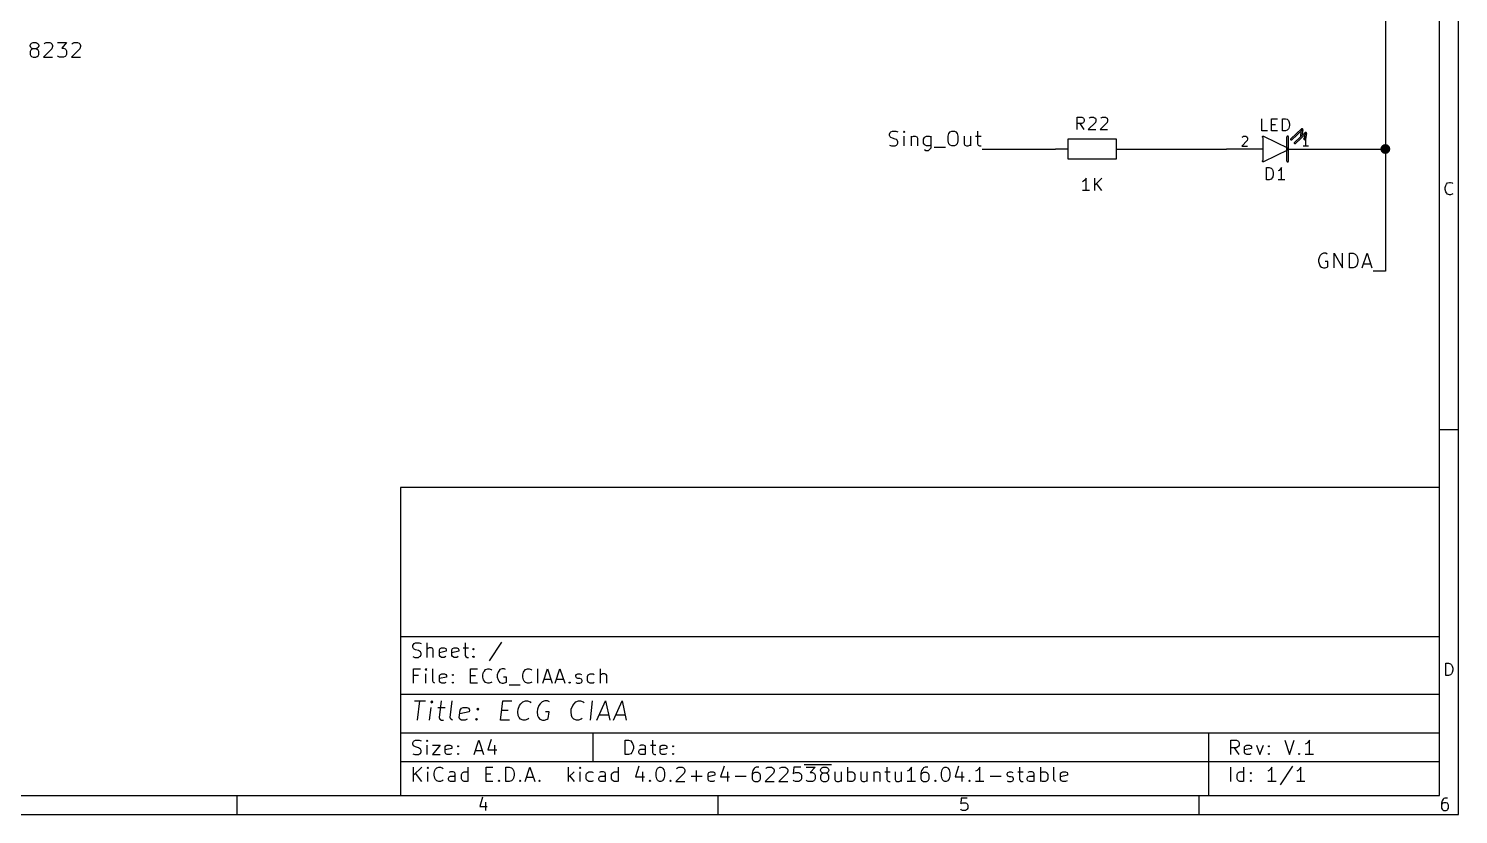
# Model space of a CAD drawing. Extents: x 10 to 287, y -200 to -10.
# Drawn here: x 138.3 to 287, y -200 to -118.3 of the extents above; entities that cross this region are included whole.
import ezdxf

# ---------------------------------------------------------------- set-up
doc = ezdxf.new("R2010")
doc.units = 0
doc.header["$MEASUREMENT"] = 0

msp = doc.modelspace()

# ---------------------------------------------------------------- linework, layer by layer
at = {"layer": 'Cyan 2'}
for p, q in [((138.506, -120.04), (138.582, -119.888)), ((138.506, -120.091), (138.506, -120.04)), ((138.582, -120.244), (138.506, -120.091)), ((138.582, -119.888), (138.659, -119.812)), ((138.659, -120.32), (138.582, -120.244)), ((138.659, -119.812), (138.811, -119.736)), ((138.811, -120.396), (138.659, -120.32)), ((138.811, -120.396), (138.659, -120.472)), ((138.811, -119.736), (139.09, -119.736)), ((139.09, -120.396), (138.811, -120.396)), ((139.09, -119.736), (139.243, -119.812)), ((139.243, -120.32), (139.09, -120.396)), ((139.243, -120.472), (139.09, -120.396)), ((139.243, -119.812), (139.319, -119.888)), ((139.319, -120.244), (139.243, -120.32)), ((139.319, -119.888), (139.395, -120.04)), ((139.395, -120.091), (139.319, -120.244)), ((139.395, -120.04), (139.395, -120.091)), ((140.767, -120.396), (139.903, -121.26)), ((139.954, -119.888), (140.03, -119.812)), ((140.03, -119.812), (140.183, -119.736)), ((140.183, -119.736), (140.538, -119.736)), ((140.538, -119.736), (140.691, -119.812)), ((140.691, -119.812), (140.767, -119.888)), ((140.767, -119.888), (140.843, -120.04)), ((140.843, -120.167), (140.767, -120.396)), ((140.843, -120.04), (140.843, -120.167)), ((141.351, -119.736), (142.291, -119.736)), ((142.291, -119.736), (141.783, -120.32)), ((141.783, -120.32), (141.986, -120.32)), ((141.986, -120.32), (142.138, -120.396)), ((142.138, -120.396), (142.215, -120.472)), ((143.662, -120.396), (142.799, -121.26)), ((142.85, -119.888), (142.926, -119.812)), ((142.926, -119.812), (143.078, -119.736)), ((143.078, -119.736), (143.434, -119.736)), ((143.434, -119.736), (143.586, -119.812)), ((143.586, -119.812), (143.662, -119.888)), ((143.662, -119.888), (143.739, -120.04)), ((143.739, -120.167), (143.662, -120.396)), ((143.739, -120.04), (143.739, -120.167)), ((138.582, -120.548), (138.506, -120.675)), ((138.506, -120.675), (138.506, -120.98)), ((138.506, -120.98), (138.582, -121.107)), ((138.659, -120.472), (138.582, -120.548)), ((138.582, -121.107), (138.659, -121.183)), ((138.659, -121.183), (138.811, -121.26)), ((138.811, -121.26), (139.09, -121.26)), ((139.09, -121.26), (139.243, -121.183)), ((139.319, -120.548), (139.243, -120.472)), ((139.243, -121.183), (139.319, -121.107)), ((139.395, -120.675), (139.319, -120.548)), ((139.319, -121.107), (139.395, -120.98)), ((139.395, -120.98), (139.395, -120.675)), ((139.903, -121.26), (140.843, -121.26)), ((141.402, -121.183), (141.351, -121.107)), ((141.554, -121.26), (141.402, -121.183)), ((141.986, -121.26), (141.554, -121.26)), ((142.138, -121.183), (141.986, -121.26)), ((142.215, -121.107), (142.138, -121.183)), ((142.215, -120.472), (142.291, -120.599)), ((142.291, -120.98), (142.215, -121.107)), ((142.291, -120.599), (142.291, -120.98)), ((142.799, -121.26), (143.739, -121.26)), ((247.371, -128.778), (247.371, -127.508)), ((247.371, -127.508), (247.853, -127.508)), ((247.853, -127.508), (247.98, -127.559)), ((247.98, -127.559), (248.031, -127.61)), ((248.031, -127.61), (248.082, -127.737)), ((248.082, -127.737), (248.082, -127.914)), ((248.59, -127.61), (248.641, -127.559)), ((248.641, -127.559), (248.768, -127.508)), ((248.768, -127.508), (249.072, -127.508)), ((249.072, -127.508), (249.174, -127.559)), ((249.174, -127.559), (249.25, -127.61)), ((249.25, -127.61), (249.301, -127.737)), ((249.301, -127.737), (249.301, -127.864)), ((249.809, -127.61), (249.86, -127.559)), ((249.86, -127.559), (249.987, -127.508)), ((249.987, -127.508), (250.292, -127.508)), ((250.292, -127.508), (250.393, -127.559)), ((250.393, -127.559), (250.469, -127.61)), ((250.469, -127.61), (250.52, -127.737)), ((250.52, -127.737), (250.52, -127.864)), ((266.548, -128.93), (266.548, -127.66)), ((267.564, -128.93), (267.564, -127.66)), ((267.564, -127.66), (268.173, -127.66)), ((268.707, -128.93), (268.707, -127.66)), ((268.707, -127.66), (269.011, -127.66)), ((269.011, -127.66), (269.189, -127.711)), ((269.189, -127.711), (269.316, -127.838)), ((269.316, -127.838), (269.367, -127.965)), ((247.853, -128.168), (247.371, -128.168)), ((248.082, -128.778), (247.675, -128.168)), ((247.98, -128.092), (247.853, -128.168)), ((248.031, -128.041), (247.98, -128.092)), ((248.082, -127.914), (248.031, -128.041)), ((249.25, -128.041), (248.514, -128.778)), ((248.514, -128.778), (249.301, -128.778)), ((249.301, -127.864), (249.25, -128.041)), ((250.469, -128.041), (249.733, -128.778)), ((249.733, -128.778), (250.52, -128.778)), ((250.52, -127.864), (250.469, -128.041)), ((267.157, -128.93), (266.548, -128.93)), ((267.564, -128.245), (267.995, -128.245)), ((268.173, -128.93), (267.564, -128.93)), ((269.011, -128.93), (268.707, -128.93)), ((269.189, -128.854), (269.011, -128.93)), ((269.316, -128.727), (269.189, -128.854)), ((269.367, -128.626), (269.316, -128.727)), ((269.367, -127.965), (269.418, -128.194)), ((269.418, -128.372), (269.367, -128.626)), ((269.418, -128.194), (269.418, -128.372)), ((267.03, -134.01), (267.03, -132.74)), ((267.03, -132.74), (267.335, -132.74)), ((267.335, -132.74), (267.513, -132.791)), ((267.513, -132.791), (267.64, -132.918)), ((267.64, -132.918), (267.691, -133.045)), ((267.691, -133.706), (267.64, -133.807)), ((267.691, -133.045), (267.741, -133.274)), ((267.741, -133.452), (267.691, -133.706)), ((267.741, -133.274), (267.741, -133.452)), ((268.351, -133.045), (268.249, -133.096)), ((268.478, -132.918), (268.351, -133.045)), ((268.605, -132.74), (268.478, -132.918)), ((268.605, -134.01), (268.605, -132.74)), ((248.031, -134.163), (247.929, -134.214)), ((248.641, -135.128), (247.929, -135.128)), ((248.158, -134.036), (248.031, -134.163)), ((248.285, -133.858), (248.158, -134.036)), ((248.285, -135.128), (248.285, -133.858)), ((249.199, -135.128), (249.199, -133.858)), ((249.911, -133.858), (249.199, -134.569)), ((249.911, -135.128), (249.377, -134.391)), ((267.335, -134.01), (267.03, -134.01)), ((267.513, -133.934), (267.335, -134.01)), ((267.64, -133.807), (267.513, -133.934)), ((268.961, -134.01), (268.249, -134.01))]:
    msp.add_line(p, q, dxfattribs=at)
at = {"layer": 'Green 2'}
for p, q in [((279.4, -69.85), (279.4, -143.51)), ((237.49, -130.81), (245.11, -130.81)), ((252.73, -130.81), (262.89, -130.81)), ((273.05, -130.81), (279.4, -130.81)), ((279.4, -143.51), (278.13, -143.51))]:
    msp.add_line(p, q, dxfattribs=at)
at = {"layer": 'Green 2', "const_width": 0.508}
msp.add_lwpolyline([(279.146, -130.81, 1), (279.654, -130.81, 1)], format="xyb", close=True, dxfattribs=at)
at = {"layer": 'Magenta 2'}
for p, q in [((227.838, -129.261), (227.914, -129.108)), ((227.838, -129.388), (227.838, -129.261)), ((227.914, -129.108), (227.99, -129.032)), ((227.99, -129.032), (228.143, -128.956)), ((228.143, -128.956), (228.498, -128.956)), ((228.498, -128.956), (228.727, -129.032)), ((229.362, -128.956), (229.286, -129.032)), ((229.286, -129.032), (229.362, -129.108)), ((229.438, -129.032), (229.362, -128.956)), ((229.362, -128.956), (229.362, -129.108)), ((229.362, -129.108), (229.438, -129.032)), ((233.934, -129.464), (234.01, -129.184)), ((234.01, -129.184), (234.163, -129.032)), ((234.163, -129.032), (234.315, -128.956)), ((234.315, -128.956), (234.594, -128.956)), ((234.594, -128.956), (234.747, -129.032)), ((234.747, -129.032), (234.899, -129.184)), ((234.899, -129.184), (234.95, -129.464)), ((236.982, -128.956), (236.982, -130.277)), ((227.914, -129.54), (227.838, -129.388)), ((227.838, -130.404), (228.067, -130.48)), ((227.99, -129.616), (227.914, -129.54)), ((228.143, -129.692), (227.99, -129.616)), ((228.067, -130.48), (228.422, -130.48)), ((228.422, -129.769), (228.143, -129.692)), ((228.575, -129.819), (228.422, -129.769)), ((228.422, -130.48), (228.575, -130.404)), ((228.651, -129.896), (228.575, -129.819)), ((228.575, -130.404), (228.651, -130.327)), ((228.727, -130.048), (228.651, -129.896)), ((228.651, -130.327), (228.727, -130.2)), ((228.727, -130.2), (228.727, -130.048)), ((229.362, -130.48), (229.362, -129.464)), ((230.099, -129.464), (230.099, -130.48)), ((230.099, -129.616), (230.175, -129.54)), ((230.175, -129.54), (230.327, -129.464)), ((230.327, -129.464), (230.53, -129.464)), ((230.53, -129.464), (230.683, -129.54)), ((230.683, -129.54), (230.759, -129.692)), ((230.759, -129.692), (230.759, -130.48)), ((231.394, -129.769), (231.47, -129.616)), ((231.394, -130.2), (231.394, -129.769)), ((231.47, -130.327), (231.394, -130.2)), ((231.47, -129.616), (231.546, -129.54)), ((231.546, -130.404), (231.47, -130.327)), ((231.546, -129.54), (231.699, -129.464)), ((231.699, -130.48), (231.546, -130.404)), ((231.699, -129.464), (231.978, -129.464)), ((231.978, -130.48), (231.699, -130.48)), ((231.978, -129.464), (232.131, -129.54)), ((232.131, -130.404), (231.978, -130.48)), ((232.131, -130.708), (232.054, -130.835)), ((232.131, -129.464), (232.131, -130.708)), ((232.486, -130.632), (233.655, -130.632)), ((233.934, -129.972), (233.934, -129.464)), ((234.01, -130.277), (233.934, -129.972)), ((234.163, -130.404), (234.01, -130.277)), ((234.315, -130.48), (234.163, -130.404)), ((234.594, -130.48), (234.315, -130.48)), ((234.747, -130.404), (234.594, -130.48)), ((234.899, -130.277), (234.747, -130.404)), ((234.95, -129.972), (234.899, -130.277)), ((234.95, -129.464), (234.95, -129.972)), ((235.61, -129.464), (235.61, -130.277)), ((235.61, -130.277), (235.687, -130.404)), ((235.687, -130.404), (235.839, -130.48)), ((235.839, -130.48), (236.042, -130.48)), ((236.042, -130.48), (236.195, -130.404)), ((236.195, -130.404), (236.271, -130.327)), ((236.271, -129.464), (236.271, -130.48)), ((236.779, -129.464), (237.363, -129.464)), ((236.982, -130.277), (237.058, -130.404)), ((237.058, -130.404), (237.211, -130.48)), ((237.211, -130.48), (237.363, -130.48)), ((231.623, -130.988), (231.47, -130.912)), ((231.851, -130.988), (231.623, -130.988)), ((231.978, -130.912), (231.851, -130.988)), ((232.054, -130.835), (231.978, -130.912)), ((272.542, -142.011), (272.466, -142.316)), ((272.466, -142.316), (272.466, -142.519)), ((272.466, -142.519), (272.542, -142.824)), ((272.618, -141.884), (272.542, -142.011)), ((272.771, -141.732), (272.618, -141.884)), ((272.974, -141.656), (272.771, -141.732)), ((273.202, -141.656), (272.974, -141.656)), ((273.431, -142.519), (273.126, -142.519)), ((273.355, -141.732), (273.202, -141.656)), ((273.431, -143.027), (273.431, -142.519)), ((274.066, -143.18), (274.066, -141.656)), ((274.066, -141.656), (274.955, -143.18)), ((274.955, -143.18), (274.955, -141.656)), ((275.666, -143.18), (275.666, -141.656)), ((275.666, -141.656), (276.047, -141.656)), ((276.047, -141.656), (276.25, -141.732)), ((276.25, -141.732), (276.403, -141.884)), ((276.403, -141.884), (276.479, -142.011)), ((276.479, -142.011), (276.555, -142.316)), ((276.555, -142.519), (276.479, -142.824)), ((276.555, -142.316), (276.555, -142.519)), ((276.987, -143.18), (277.495, -141.656)), ((277.495, -141.656), (278.003, -143.18)), ((272.542, -142.824), (272.618, -142.977)), ((272.618, -142.977), (272.771, -143.104)), ((272.771, -143.104), (272.974, -143.18)), ((272.974, -143.18), (273.126, -143.18)), ((273.126, -143.18), (273.355, -143.104)), ((273.355, -143.104), (273.431, -143.027)), ((276.047, -143.18), (275.666, -143.18)), ((276.25, -143.104), (276.047, -143.18)), ((276.403, -142.977), (276.25, -143.104)), ((276.479, -142.824), (276.403, -142.977)), ((277.114, -142.748), (277.851, -142.748))]:
    msp.add_line(p, q, dxfattribs=at)
at = {"layer": 'Red 2'}
for p, q in [((286.995, -200), (286.995, -10.0076)), ((285.013, -198.018), (285.013, -11.9888)), ((269.57, -129.743), (270.688, -128.727)), ((269.672, -129.845), (270.789, -128.829)), ((269.951, -130.124), (271.069, -129.108)), ((270.053, -130.226), (271.17, -129.21)), ((270.662, -128.778), (270.561, -129.362)), ((270.815, -128.803), (270.713, -129.388)), ((271.043, -129.159), (270.942, -129.743)), ((271.196, -129.184), (271.094, -129.769)), ((246.38, -130.81), (245.11, -130.81)), ((246.38, -129.794), (246.38, -131.826)), ((251.46, -129.794), (246.38, -129.794)), ((251.46, -131.826), (251.46, -129.794)), ((251.46, -130.81), (252.73, -130.81)), ((266.7, -130.81), (262.89, -130.81)), ((265.049, -129.921), (264.465, -130.505)), ((264.465, -130.505), (265.074, -130.505)), ((264.516, -129.591), (264.566, -129.54)), ((264.566, -129.54), (264.643, -129.489)), ((264.643, -129.489), (264.897, -129.489)), ((264.897, -129.489), (264.998, -129.54)), ((264.998, -129.54), (265.049, -129.591)), ((265.049, -129.591), (265.074, -129.692)), ((265.074, -129.794), (265.049, -129.921)), ((265.074, -129.692), (265.074, -129.794)), ((266.624, -129.515), (266.675, -129.464)), ((266.624, -129.565), (266.624, -129.515)), ((266.7, -129.642), (266.624, -129.565)), ((266.675, -129.464), (266.725, -129.464)), ((266.7, -132.004), (266.7, -129.642)), ((266.725, -129.464), (269.291, -130.734)), ((269.164, -132.08), (269.164, -129.54)), ((269.24, -130.81), (273.05, -130.81)), ((269.291, -130.734), (269.291, -130.759)), ((269.291, -130.759), (269.316, -130.785)), ((269.316, -132.08), (269.316, -129.54)), ((269.316, -130.785), (269.316, -130.835)), ((270.942, -129.743), (270.866, -129.794)), ((271.424, -130.505), (270.866, -130.505)), ((271.043, -129.642), (270.942, -129.743)), ((271.145, -129.489), (271.043, -129.642)), ((271.145, -130.505), (271.145, -129.489)), ((246.38, -131.826), (251.46, -131.826)), ((266.624, -132.055), (266.675, -132.004)), ((266.624, -132.105), (266.624, -132.055)), ((266.675, -132.156), (266.624, -132.105)), ((266.675, -132.004), (266.7, -132.004)), ((266.725, -132.156), (266.675, -132.156)), ((269.291, -130.886), (266.725, -132.156)), ((269.316, -130.835), (269.291, -130.861)), ((269.291, -130.861), (269.291, -130.886)), ((285.623, -134.823), (285.674, -134.595)), ((285.623, -135.026), (285.623, -134.823)), ((285.674, -135.255), (285.623, -135.026)), ((285.674, -134.595), (285.75, -134.468)), ((285.75, -135.382), (285.674, -135.255)), ((285.75, -134.468), (285.852, -134.341)), ((285.852, -134.341), (286.055, -134.29)), ((286.055, -134.29), (286.182, -134.29)), ((286.182, -134.29), (286.36, -134.341)), ((286.36, -134.341), (286.41, -134.391)), ((285.852, -135.509), (285.75, -135.382)), ((286.055, -135.585), (285.852, -135.509)), ((286.182, -135.585), (286.055, -135.585)), ((286.36, -135.509), (286.182, -135.585)), ((286.41, -135.458), (286.36, -135.509)), ((286.995, -159.995), (285.013, -159.995)), ((177.013, -166.014), (177.013, -198.018)), ((285.013, -166.014), (177.013, -166.014)), ((285.013, -198.018), (285.013, -166.014)), ((177.013, -181.508), (285.013, -181.508)), ((178.283, -182.448), (178.359, -182.321)), ((178.283, -182.601), (178.283, -182.448)), ((178.359, -182.753), (178.283, -182.601)), ((178.359, -182.321), (178.435, -182.245)), ((178.435, -182.804), (178.359, -182.753)), ((178.435, -182.245), (178.562, -182.169)), ((178.562, -182.88), (178.435, -182.804)), ((178.562, -182.169), (178.943, -182.169)), ((178.943, -182.169), (179.146, -182.245)), ((179.781, -183.667), (179.781, -182.169)), ((179.857, -182.753), (179.781, -182.804)), ((179.984, -182.677), (179.857, -182.753)), ((180.213, -182.677), (179.984, -182.677)), ((180.365, -182.753), (180.213, -182.677)), ((180.416, -182.88), (180.365, -182.753)), ((181.051, -182.88), (181.127, -182.753)), ((181.127, -182.753), (181.28, -182.677)), ((181.28, -182.677), (181.559, -182.677)), ((181.559, -182.677), (181.712, -182.753)), ((181.712, -182.753), (181.762, -182.88)), ((182.347, -182.88), (182.423, -182.753)), ((182.423, -182.753), (182.575, -182.677)), ((182.575, -182.677), (182.855, -182.677)), ((182.855, -182.677), (183.007, -182.753)), ((183.007, -182.753), (183.058, -182.88)), ((183.515, -182.677), (184.074, -182.677)), ((183.718, -182.169), (183.718, -183.464)), ((184.506, -182.804), (184.582, -182.753)), ((184.582, -182.88), (184.506, -182.804)), ((184.582, -182.753), (184.658, -182.804)), ((184.582, -182.753), (184.582, -182.88)), ((184.658, -182.804), (184.582, -182.88)), ((187.503, -182.093), (186.233, -184.023)), ((178.283, -183.591), (178.511, -183.667)), ((178.511, -183.667), (178.867, -183.667)), ((178.867, -182.956), (178.562, -182.88)), ((178.994, -183.032), (178.867, -182.956)), ((178.867, -183.667), (178.994, -183.591)), ((179.07, -183.109), (178.994, -183.032)), ((178.994, -183.591), (179.07, -183.54)), ((179.146, -183.236), (179.07, -183.109)), ((179.07, -183.54), (179.146, -183.388)), ((179.146, -183.388), (179.146, -183.236)), ((180.416, -183.667), (180.416, -182.88)), ((181.051, -183.464), (181.051, -182.88)), ((181.762, -183.032), (181.051, -183.185)), ((181.127, -183.591), (181.051, -183.464)), ((181.28, -183.667), (181.127, -183.591)), ((181.559, -183.667), (181.28, -183.667)), ((181.712, -183.591), (181.559, -183.667)), ((181.762, -182.88), (181.762, -183.032)), ((182.347, -183.464), (182.347, -182.88)), ((183.058, -183.032), (182.347, -183.185)), ((182.423, -183.591), (182.347, -183.464)), ((182.575, -183.667), (182.423, -183.591)), ((182.855, -183.667), (182.575, -183.667)), ((183.007, -183.591), (182.855, -183.667)), ((183.058, -182.88), (183.058, -183.032)), ((183.718, -183.464), (183.794, -183.591)), ((183.794, -183.591), (183.921, -183.667)), ((183.921, -183.667), (184.074, -183.667)), ((184.506, -183.591), (184.582, -183.54)), ((184.582, -183.667), (184.506, -183.591)), ((184.582, -183.54), (184.658, -183.591)), ((184.582, -183.54), (184.582, -183.667)), ((184.658, -183.591), (184.582, -183.667)), ((285.674, -185.572), (285.674, -184.277)), ((285.674, -184.277), (285.979, -184.277)), ((285.979, -184.277), (286.182, -184.328)), ((286.182, -184.328), (286.283, -184.455)), ((178.359, -186.36), (178.359, -184.861)), ((178.359, -184.861), (179.07, -184.861)), ((178.867, -185.572), (178.359, -185.572)), ((179.654, -184.861), (179.578, -184.937)), ((179.578, -184.937), (179.654, -185.014)), ((179.73, -184.937), (179.654, -184.861)), ((179.654, -184.861), (179.654, -185.014)), ((179.654, -185.014), (179.73, -184.937)), ((179.654, -186.36), (179.654, -185.369)), ((180.365, -186.157), (180.365, -184.861)), ((181.077, -185.572), (181.153, -185.445)), ((181.077, -186.157), (181.077, -185.572)), ((181.788, -185.725), (181.077, -185.877)), ((181.153, -185.445), (181.305, -185.369)), ((181.305, -185.369), (181.585, -185.369)), ((181.585, -185.369), (181.737, -185.445)), ((181.737, -185.445), (181.788, -185.572)), ((181.788, -185.572), (181.788, -185.725)), ((182.372, -185.496), (182.448, -185.445)), ((182.448, -185.572), (182.372, -185.496)), ((182.448, -185.445), (182.524, -185.496)), ((182.448, -185.445), (182.448, -185.572)), ((182.524, -185.496), (182.448, -185.572)), ((184.302, -186.36), (184.302, -184.861)), ((184.302, -184.861), (185.014, -184.861)), ((184.302, -185.572), (184.81, -185.572)), ((185.572, -185.496), (185.649, -185.217)), ((185.572, -185.725), (185.572, -185.496)), ((185.649, -186.004), (185.572, -185.725)), ((185.649, -185.217), (185.725, -185.09)), ((185.725, -185.09), (185.852, -184.937)), ((185.852, -184.937), (186.08, -184.861)), ((186.08, -184.861), (186.233, -184.861)), ((186.233, -184.861), (186.436, -184.937)), ((186.436, -184.937), (186.512, -185.014)), ((187.147, -185.217), (187.071, -185.496)), ((187.071, -185.496), (187.071, -185.725)), ((187.071, -185.725), (187.147, -186.004)), ((187.223, -185.09), (187.147, -185.217)), ((187.35, -184.937), (187.223, -185.09)), ((187.579, -184.861), (187.35, -184.937)), ((187.782, -184.861), (187.579, -184.861)), ((188.011, -185.725), (187.731, -185.725)), ((187.935, -184.937), (187.782, -184.861)), ((188.011, -186.233), (188.011, -185.725)), ((189.713, -185.496), (189.789, -185.217)), ((189.713, -185.725), (189.713, -185.496)), ((189.789, -186.004), (189.713, -185.725)), ((189.789, -185.217), (189.865, -185.09)), ((189.865, -185.09), (189.992, -184.937)), ((189.992, -184.937), (190.221, -184.861)), ((190.221, -184.861), (190.373, -184.861)), ((190.373, -184.861), (190.576, -184.937)), ((190.576, -184.937), (190.652, -185.014)), ((191.287, -186.36), (191.287, -184.861)), ((191.795, -186.36), (192.278, -184.861)), ((192.278, -184.861), (192.786, -186.36)), ((193.091, -186.36), (193.573, -184.861)), ((193.573, -184.861), (194.081, -186.36)), ((195.224, -185.572), (195.301, -185.445)), ((195.224, -185.649), (195.224, -185.572)), ((195.301, -185.801), (195.224, -185.649)), ((195.301, -185.445), (195.453, -185.369)), ((195.453, -185.877), (195.301, -185.801)), ((195.453, -185.369), (195.656, -185.369)), ((195.656, -185.369), (195.809, -185.445)), ((196.444, -185.649), (196.52, -185.496)), ((196.444, -186.08), (196.444, -185.649)), ((196.52, -185.496), (196.596, -185.445)), ((196.596, -185.445), (196.723, -185.369)), ((196.723, -185.369), (197.028, -185.369)), ((197.028, -185.369), (197.155, -185.445)), ((197.815, -186.36), (197.815, -184.861)), ((197.891, -185.445), (197.815, -185.496)), ((198.018, -185.369), (197.891, -185.445)), ((198.247, -185.369), (198.018, -185.369)), ((198.399, -185.445), (198.247, -185.369)), ((198.45, -185.572), (198.399, -185.445)), ((198.45, -186.36), (198.45, -185.572)), ((285.979, -185.572), (285.674, -185.572)), ((286.182, -185.496), (285.979, -185.572)), ((286.283, -185.369), (286.182, -185.496)), ((286.283, -184.455), (286.36, -184.582)), ((286.36, -185.242), (286.283, -185.369)), ((286.36, -184.582), (286.41, -184.81)), ((286.41, -185.014), (286.36, -185.242)), ((286.41, -184.81), (286.41, -185.014)), ((180.442, -186.284), (180.365, -186.157)), ((180.569, -186.36), (180.442, -186.284)), ((181.153, -186.284), (181.077, -186.157)), ((181.305, -186.36), (181.153, -186.284)), ((181.585, -186.36), (181.305, -186.36)), ((181.737, -186.284), (181.585, -186.36)), ((182.372, -186.284), (182.448, -186.233)), ((182.448, -186.36), (182.372, -186.284)), ((182.448, -186.233), (182.524, -186.284)), ((182.448, -186.233), (182.448, -186.36)), ((182.524, -186.284), (182.448, -186.36)), ((185.014, -186.36), (184.302, -186.36)), ((185.725, -186.157), (185.649, -186.004)), ((185.852, -186.284), (185.725, -186.157)), ((186.08, -186.36), (185.852, -186.284)), ((186.233, -186.36), (186.08, -186.36)), ((186.436, -186.284), (186.233, -186.36)), ((186.512, -186.233), (186.436, -186.284)), ((187.147, -186.004), (187.223, -186.157)), ((187.223, -186.157), (187.35, -186.284)), ((187.35, -186.284), (187.579, -186.36)), ((187.579, -186.36), (187.731, -186.36)), ((187.731, -186.36), (187.935, -186.284)), ((187.935, -186.284), (188.011, -186.233)), ((188.29, -186.512), (189.433, -186.512)), ((189.865, -186.157), (189.789, -186.004)), ((189.992, -186.284), (189.865, -186.157)), ((190.221, -186.36), (189.992, -186.284)), ((190.373, -186.36), (190.221, -186.36)), ((190.576, -186.284), (190.373, -186.36)), ((190.652, -186.233), (190.576, -186.284)), ((191.922, -185.928), (192.634, -185.928)), ((193.218, -185.928), (193.929, -185.928)), ((194.513, -186.284), (194.589, -186.233)), ((194.589, -186.36), (194.513, -186.284)), ((194.589, -186.233), (194.666, -186.284)), ((194.589, -186.233), (194.589, -186.36)), ((194.666, -186.284), (194.589, -186.36)), ((195.224, -186.284), (195.377, -186.36)), ((195.377, -186.36), (195.656, -186.36)), ((195.656, -185.877), (195.453, -185.877)), ((195.809, -185.928), (195.656, -185.877)), ((195.656, -186.36), (195.809, -186.284)), ((195.885, -186.08), (195.809, -185.928)), ((195.809, -186.284), (195.885, -186.157)), ((195.885, -186.157), (195.885, -186.08)), ((196.52, -186.233), (196.444, -186.08)), ((196.596, -186.284), (196.52, -186.233)), ((196.723, -186.36), (196.596, -186.284)), ((197.028, -186.36), (196.723, -186.36)), ((197.155, -186.284), (197.028, -186.36)), ((177.013, -187.503), (285.013, -187.503)), ((178.46, -188.189), (179.603, -188.189)), ((178.791, -190.195), (179.019, -188.189)), ((180.264, -188.189), (180.162, -188.29)), ((180.162, -188.29), (180.238, -188.392)), ((180.264, -188.189), (180.238, -188.392)), ((180.238, -188.392), (180.365, -188.29)), ((180.365, -188.29), (180.264, -188.189)), ((181.229, -188.189), (181.026, -189.916)), ((182.169, -189.916), (182.372, -188.189)), ((187.401, -190.195), (187.63, -188.189)), ((187.63, -188.189), (188.57, -188.189)), ((189.23, -189.052), (189.382, -188.671)), ((189.382, -188.671), (189.509, -188.493)), ((189.509, -188.493), (189.713, -188.29)), ((189.713, -188.29), (189.992, -188.189)), ((189.992, -188.189), (190.195, -188.189)), ((190.195, -188.189), (190.475, -188.29)), ((190.475, -188.29), (190.551, -188.392)), ((191.389, -188.671), (191.237, -189.052)), ((191.516, -188.493), (191.389, -188.671)), ((191.719, -188.29), (191.516, -188.493)), ((191.999, -188.189), (191.719, -188.29)), ((192.303, -188.189), (191.999, -188.189)), ((192.481, -188.29), (192.303, -188.189)), ((194.767, -189.052), (194.92, -188.671)), ((194.92, -188.671), (195.047, -188.493)), ((195.047, -188.493), (195.25, -188.29)), ((195.25, -188.29), (195.529, -188.189)), ((195.529, -188.189), (195.732, -188.189)), ((195.732, -188.189), (196.012, -188.29)), ((196.012, -188.29), (196.088, -188.392)), ((196.748, -190.195), (196.977, -188.189)), ((197.434, -190.195), (198.323, -188.189)), ((198.323, -188.189), (198.755, -190.195)), ((199.161, -190.195), (200.05, -188.189)), ((200.05, -188.189), (200.482, -190.195)), ((180.035, -190.195), (180.188, -188.874)), ((180.873, -188.874), (181.635, -188.874)), ((181.026, -189.916), (181.102, -190.094)), ((181.102, -190.094), (181.28, -190.195)), ((181.28, -190.195), (181.483, -190.195)), ((182.245, -190.094), (182.169, -189.916)), ((182.423, -190.195), (182.245, -190.094)), ((183.109, -189.916), (183.21, -189.154)), ((183.185, -190.094), (183.109, -189.916)), ((184.15, -189.332), (183.159, -189.535)), ((183.363, -190.195), (183.185, -190.094)), ((183.21, -189.154), (183.337, -188.951)), ((183.337, -188.951), (183.515, -188.874)), ((183.744, -190.195), (183.363, -190.195)), ((183.515, -188.874), (183.896, -188.874)), ((183.947, -190.094), (183.744, -190.195)), ((183.896, -188.874), (184.099, -188.951)), ((184.099, -188.951), (184.175, -189.154)), ((184.175, -189.154), (184.15, -189.332)), ((184.81, -190.094), (184.912, -190.017)), ((184.912, -190.195), (184.81, -190.094)), ((184.912, -190.017), (185.014, -190.094)), ((184.912, -190.017), (184.912, -190.195)), ((185.014, -190.094), (184.912, -190.195)), ((184.937, -189.052), (185.064, -188.951)), ((185.039, -189.154), (184.937, -189.052)), ((185.064, -188.951), (185.039, -189.154)), ((185.141, -189.052), (185.039, -189.154)), ((185.064, -188.951), (185.141, -189.052)), ((188.341, -190.195), (187.401, -190.195)), ((187.528, -189.154), (188.189, -189.154)), ((189.205, -189.332), (189.23, -189.052)), ((189.255, -189.713), (189.205, -189.332)), ((189.332, -189.916), (189.255, -189.713)), ((189.484, -190.094), (189.332, -189.916)), ((189.763, -190.195), (189.484, -190.094)), ((189.967, -190.195), (189.763, -190.195)), ((190.246, -190.094), (189.967, -190.195)), ((190.348, -190.017), (190.246, -190.094)), ((191.237, -189.052), (191.211, -189.332)), ((191.211, -189.332), (191.262, -189.713)), ((191.262, -189.713), (191.338, -189.916)), ((191.338, -189.916), (191.491, -190.094)), ((191.491, -190.094), (191.77, -190.195)), ((191.77, -190.195), (191.973, -190.195)), ((191.973, -190.195), (192.253, -190.094)), ((192.456, -189.332), (192.075, -189.332)), ((192.253, -190.094), (192.354, -190.017)), ((192.354, -190.017), (192.456, -189.332)), ((194.742, -189.332), (194.767, -189.052)), ((194.793, -189.713), (194.742, -189.332)), ((194.869, -189.916), (194.793, -189.713)), ((195.021, -190.094), (194.869, -189.916)), ((195.301, -190.195), (195.021, -190.094)), ((195.504, -190.195), (195.301, -190.195)), ((195.783, -190.094), (195.504, -190.195)), ((195.885, -190.017), (195.783, -190.094)), ((197.663, -189.636), (198.628, -189.636)), ((199.39, -189.636), (200.355, -189.636)), ((177.013, -191.516), (285.013, -191.516)), ((197.002, -191.516), (197.002, -194.513)), ((261.01, -191.516), (261.01, -198.018)), ((178.283, -192.557), (178.359, -192.43)), ((178.283, -192.71), (178.283, -192.557)), ((178.359, -192.862), (178.283, -192.71)), ((178.359, -192.43), (178.435, -192.354)), ((178.435, -192.913), (178.359, -192.862)), ((178.435, -192.354), (178.562, -192.278)), ((178.562, -192.989), (178.435, -192.913)), ((178.562, -192.278), (178.943, -192.278)), ((178.867, -193.065), (178.562, -192.989)), ((178.994, -193.142), (178.867, -193.065)), ((178.943, -192.278), (179.146, -192.354)), ((179.07, -193.218), (178.994, -193.142)), ((179.146, -193.345), (179.07, -193.218)), ((179.781, -192.278), (179.705, -192.354)), ((179.705, -192.354), (179.781, -192.43)), ((179.857, -192.354), (179.781, -192.278)), ((179.781, -192.278), (179.781, -192.43)), ((179.781, -192.43), (179.857, -192.354)), ((179.781, -193.777), (179.781, -192.786)), ((180.34, -192.786), (181.127, -192.786)), ((181.127, -192.786), (180.34, -193.777)), ((181.635, -192.989), (181.712, -192.862)), ((181.635, -193.573), (181.635, -192.989)), ((182.347, -193.142), (181.635, -193.294)), ((181.712, -192.862), (181.864, -192.786)), ((181.864, -192.786), (182.143, -192.786)), ((182.143, -192.786), (182.296, -192.862)), ((182.296, -192.862), (182.347, -192.989)), ((182.347, -192.989), (182.347, -193.142)), ((182.931, -192.913), (183.007, -192.862)), ((183.007, -192.989), (182.931, -192.913)), ((183.007, -192.862), (183.083, -192.913)), ((183.007, -192.862), (183.007, -192.989)), ((183.083, -192.913), (183.007, -192.989)), ((184.658, -193.777), (185.141, -192.278)), ((185.141, -192.278), (185.649, -193.777)), ((186.436, -192.202), (186.08, -193.294)), ((186.792, -192.786), (186.792, -193.777)), ((200.355, -193.777), (200.355, -192.278)), ((200.355, -192.278), (200.711, -192.278)), ((200.711, -192.278), (200.939, -192.354)), ((200.939, -192.354), (201.066, -192.507)), ((201.066, -192.507), (201.143, -192.634)), ((201.143, -192.634), (201.219, -192.913)), ((201.219, -193.142), (201.143, -193.421)), ((201.219, -192.913), (201.219, -193.142)), ((202.006, -192.786), (201.854, -192.862)), ((201.854, -193.294), (202.006, -193.218)), ((202.286, -192.786), (202.006, -192.786)), ((202.006, -193.218), (202.362, -193.218)), ((202.438, -192.862), (202.286, -192.786)), ((202.362, -193.218), (202.489, -193.142)), ((202.489, -192.989), (202.438, -192.862)), ((202.489, -193.777), (202.489, -192.989)), ((202.997, -192.786), (203.556, -192.786)), ((203.2, -192.278), (203.2, -193.573)), ((203.987, -192.989), (204.064, -192.862)), ((203.987, -193.573), (203.987, -192.989)), ((204.699, -193.142), (203.987, -193.294)), ((204.064, -192.862), (204.216, -192.786)), ((204.216, -192.786), (204.495, -192.786)), ((204.495, -192.786), (204.648, -192.862)), ((204.648, -192.862), (204.699, -192.989)), ((204.699, -192.989), (204.699, -193.142)), ((205.283, -192.913), (205.359, -192.862)), ((205.359, -192.989), (205.283, -192.913)), ((205.359, -192.862), (205.435, -192.913)), ((205.359, -192.862), (205.359, -192.989)), ((205.435, -192.913), (205.359, -192.989)), ((263.347, -193.777), (263.347, -192.278)), ((263.347, -192.278), (263.931, -192.278)), ((263.931, -193.065), (263.347, -193.065)), ((264.211, -193.777), (263.703, -193.065)), ((263.931, -192.278), (264.058, -192.354)), ((264.058, -192.989), (263.931, -193.065)), ((264.058, -192.354), (264.135, -192.43)), ((264.135, -192.913), (264.058, -192.989)), ((264.135, -192.43), (264.211, -192.557)), ((264.211, -192.786), (264.135, -192.913)), ((264.211, -192.557), (264.211, -192.786)), ((264.77, -192.989), (264.846, -192.862)), ((264.77, -193.573), (264.77, -192.989)), ((265.481, -193.142), (264.77, -193.294)), ((264.846, -192.862), (264.998, -192.786)), ((264.998, -192.786), (265.278, -192.786)), ((265.278, -192.786), (265.43, -192.862)), ((265.43, -192.862), (265.481, -192.989)), ((265.481, -192.989), (265.481, -193.142)), ((265.989, -192.786), (266.344, -193.777)), ((266.344, -193.777), (266.725, -192.786)), ((267.208, -192.913), (267.284, -192.862)), ((267.284, -192.989), (267.208, -192.913)), ((267.284, -192.862), (267.36, -192.913)), ((267.284, -192.862), (267.284, -192.989)), ((267.36, -192.913), (267.284, -192.989)), ((268.935, -192.278), (269.418, -193.777)), ((269.418, -193.777), (269.926, -192.278)), ((271.221, -192.634), (271.069, -192.71)), ((271.348, -192.507), (271.221, -192.634)), ((271.501, -192.278), (271.348, -192.507)), ((271.501, -193.777), (271.501, -192.278)), ((177.013, -194.513), (285.013, -194.513)), ((178.283, -193.7), (178.511, -193.777)), ((178.511, -193.777), (178.867, -193.777)), ((178.867, -193.777), (178.994, -193.7)), ((178.994, -193.7), (179.07, -193.65)), ((179.07, -193.65), (179.146, -193.497)), ((179.146, -193.497), (179.146, -193.345)), ((180.34, -193.777), (181.127, -193.777)), ((181.712, -193.7), (181.635, -193.573)), ((181.864, -193.777), (181.712, -193.7)), ((182.143, -193.777), (181.864, -193.777)), ((182.296, -193.7), (182.143, -193.777)), ((182.931, -193.7), (183.007, -193.65)), ((183.007, -193.777), (182.931, -193.7)), ((183.007, -193.65), (183.083, -193.7)), ((183.007, -193.65), (183.007, -193.777)), ((183.083, -193.7), (183.007, -193.777)), ((184.785, -193.345), (185.496, -193.345)), ((186.08, -193.294), (187.02, -193.294)), ((200.711, -193.777), (200.355, -193.777)), ((200.939, -193.7), (200.711, -193.777)), ((201.066, -193.573), (200.939, -193.7)), ((201.143, -193.421), (201.066, -193.573)), ((201.778, -193.421), (201.854, -193.294)), ((201.778, -193.573), (201.778, -193.421)), ((201.854, -193.7), (201.778, -193.573)), ((202.006, -193.777), (201.854, -193.7)), ((202.362, -193.777), (202.006, -193.777)), ((202.489, -193.7), (202.362, -193.777)), ((203.2, -193.573), (203.276, -193.7)), ((203.276, -193.7), (203.403, -193.777)), ((203.403, -193.777), (203.556, -193.777)), ((204.064, -193.7), (203.987, -193.573)), ((204.216, -193.777), (204.064, -193.7)), ((204.495, -193.777), (204.216, -193.777)), ((204.648, -193.7), (204.495, -193.777)), ((205.283, -193.7), (205.359, -193.65)), ((205.359, -193.777), (205.283, -193.7)), ((205.359, -193.65), (205.435, -193.7)), ((205.359, -193.65), (205.359, -193.777)), ((205.435, -193.7), (205.359, -193.777)), ((264.846, -193.7), (264.77, -193.573)), ((264.998, -193.777), (264.846, -193.7)), ((265.278, -193.777), (264.998, -193.777)), ((265.43, -193.7), (265.278, -193.777)), ((267.208, -193.7), (267.284, -193.65)), ((267.284, -193.777), (267.208, -193.7)), ((267.284, -193.65), (267.36, -193.7)), ((267.284, -193.65), (267.284, -193.777)), ((267.36, -193.7), (267.284, -193.777)), ((270.358, -193.7), (270.434, -193.65)), ((270.434, -193.777), (270.358, -193.7)), ((270.434, -193.65), (270.51, -193.7)), ((270.434, -193.65), (270.434, -193.777)), ((270.51, -193.7), (270.434, -193.777)), ((271.932, -193.777), (271.069, -193.777)), ((178.359, -196.571), (178.359, -195.072)), ((179.222, -195.072), (178.359, -195.936)), ((179.222, -196.571), (178.562, -195.707)), ((179.857, -195.072), (179.781, -195.148)), ((179.781, -195.148), (179.857, -195.224)), ((179.934, -195.148), (179.857, -195.072)), ((179.857, -195.072), (179.857, -195.224)), ((179.857, -195.224), (179.934, -195.148)), ((179.857, -196.571), (179.857, -195.58)), ((180.492, -195.707), (180.569, -195.428)), ((180.492, -195.936), (180.492, -195.707)), ((180.569, -196.215), (180.492, -195.936)), ((180.569, -195.428), (180.645, -195.301)), ((180.645, -196.367), (180.569, -196.215)), ((180.645, -195.301), (180.772, -195.148)), ((180.772, -195.148), (181, -195.072)), ((181, -195.072), (181.153, -195.072)), ((181.153, -195.072), (181.356, -195.148)), ((181.356, -195.148), (181.432, -195.224)), ((181.991, -196.215), (182.067, -196.088)), ((181.991, -196.367), (181.991, -196.215)), ((182.22, -195.58), (182.067, -195.656)), ((182.067, -196.088), (182.22, -196.012)), ((182.499, -195.58), (182.22, -195.58)), ((182.22, -196.012), (182.575, -196.012)), ((182.651, -195.656), (182.499, -195.58)), ((182.575, -196.012), (182.702, -195.936)), ((182.702, -195.783), (182.651, -195.656)), ((182.702, -196.571), (182.702, -195.783)), ((183.337, -195.859), (183.413, -195.707)), ((183.337, -196.291), (183.337, -195.859)), ((183.413, -195.707), (183.49, -195.656)), ((183.49, -195.656), (183.617, -195.58)), ((183.617, -195.58), (183.921, -195.58)), ((183.921, -195.58), (184.048, -195.656)), ((184.048, -196.571), (184.048, -195.072)), ((185.903, -196.571), (185.903, -195.072)), ((185.903, -195.072), (186.614, -195.072)), ((185.903, -195.783), (186.411, -195.783)), ((187.96, -196.571), (187.96, -195.072)), ((187.96, -195.072), (188.316, -195.072)), ((188.316, -195.072), (188.544, -195.148)), ((188.544, -195.148), (188.671, -195.301)), ((188.671, -195.301), (188.747, -195.428)), ((188.747, -196.215), (188.671, -196.367)), ((188.747, -195.428), (188.824, -195.707)), ((188.824, -195.936), (188.747, -196.215)), ((188.824, -195.707), (188.824, -195.936)), ((189.967, -196.571), (190.449, -195.072)), ((190.094, -196.139), (190.805, -196.139)), ((190.449, -195.072), (190.957, -196.571)), ((194.462, -196.571), (194.462, -195.072)), ((195.047, -195.58), (194.462, -196.139)), ((194.615, -196.012), (195.047, -196.571)), ((195.682, -195.072), (195.605, -195.148)), ((195.605, -195.148), (195.682, -195.224)), ((195.758, -195.148), (195.682, -195.072)), ((195.682, -195.072), (195.682, -195.224)), ((195.682, -195.224), (195.758, -195.148)), ((195.682, -196.571), (195.682, -195.58)), ((196.317, -195.859), (196.393, -195.707)), ((196.317, -196.291), (196.317, -195.859)), ((196.393, -195.707), (196.469, -195.656)), ((196.469, -195.656), (196.596, -195.58)), ((196.596, -195.58), (196.901, -195.58)), ((196.901, -195.58), (197.028, -195.656)), ((197.612, -196.215), (197.688, -196.088)), ((197.612, -196.367), (197.612, -196.215)), ((197.841, -195.58), (197.688, -195.656)), ((197.688, -196.088), (197.841, -196.012)), ((198.12, -195.58), (197.841, -195.58)), ((197.841, -196.012), (198.196, -196.012)), ((198.272, -195.656), (198.12, -195.58)), ((198.196, -196.012), (198.323, -195.936)), ((198.323, -195.783), (198.272, -195.656)), ((198.323, -196.571), (198.323, -195.783)), ((198.958, -195.859), (199.034, -195.707)), ((198.958, -196.291), (198.958, -195.859)), ((199.034, -195.707), (199.111, -195.656)), ((199.111, -195.656), (199.238, -195.58)), ((199.238, -195.58), (199.542, -195.58)), ((199.542, -195.58), (199.669, -195.656)), ((199.669, -196.571), (199.669, -195.072)), ((201.803, -194.996), (201.447, -196.088)), ((201.447, -196.088), (202.387, -196.088)), ((202.159, -195.58), (202.159, -196.571)), ((203.581, -195.656), (203.657, -195.351)), ((203.581, -196.012), (203.581, -195.656)), ((203.657, -196.291), (203.581, -196.012)), ((203.657, -195.351), (203.733, -195.224)), ((203.733, -195.224), (203.81, -195.148)), ((203.81, -195.148), (203.937, -195.072)), ((203.937, -195.072), (204.089, -195.072)), ((204.089, -195.072), (204.241, -195.148)), ((204.241, -195.148), (204.292, -195.224)), ((204.292, -195.224), (204.368, -195.351)), ((204.368, -195.351), (204.445, -195.656)), ((204.445, -196.012), (204.368, -196.291)), ((204.445, -195.656), (204.445, -196.012)), ((206.502, -195.707), (205.638, -196.571)), ((205.715, -195.224), (205.791, -195.148)), ((205.791, -195.148), (205.943, -195.072)), ((205.943, -195.072), (206.299, -195.072)), ((206.299, -195.072), (206.426, -195.148)), ((206.426, -195.148), (206.502, -195.224)), ((206.502, -195.224), (206.578, -195.351)), ((206.578, -195.504), (206.502, -195.707)), ((206.578, -195.351), (206.578, -195.504)), ((207.213, -196.012), (208.356, -196.012)), ((207.797, -196.571), (207.797, -195.428)), ((208.991, -195.783), (209.067, -195.656)), ((208.991, -196.367), (208.991, -195.783)), ((209.702, -195.936), (208.991, -196.088)), ((209.067, -195.656), (209.22, -195.58)), ((209.22, -195.58), (209.499, -195.58)), ((209.499, -195.58), (209.652, -195.656)), ((209.652, -195.656), (209.702, -195.783)), ((209.702, -195.783), (209.702, -195.936)), ((210.642, -194.996), (210.287, -196.088)), ((210.287, -196.088), (211.226, -196.088)), ((210.998, -195.58), (210.998, -196.571)), ((211.785, -196.012), (212.928, -196.012)), ((213.639, -195.428), (213.563, -195.707)), ((213.563, -195.707), (213.563, -196.291)), ((213.639, -195.783), (213.563, -195.936)), ((213.792, -195.224), (213.639, -195.428)), ((213.716, -195.707), (213.639, -195.783)), ((213.843, -195.656), (213.716, -195.707)), ((213.843, -195.148), (213.792, -195.224)), ((213.995, -195.072), (213.843, -195.148)), ((214.147, -195.656), (213.843, -195.656)), ((214.274, -195.072), (213.995, -195.072)), ((214.274, -195.707), (214.147, -195.656)), ((214.351, -195.783), (214.274, -195.707)), ((214.427, -195.936), (214.351, -195.783)), ((214.427, -196.291), (214.427, -195.936)), ((215.773, -195.707), (214.909, -196.571)), ((214.986, -195.224), (215.062, -195.148)), ((215.062, -195.148), (215.214, -195.072)), ((215.214, -195.072), (215.57, -195.072)), ((215.57, -195.072), (215.697, -195.148)), ((215.697, -195.148), (215.773, -195.224)), ((215.773, -195.224), (215.849, -195.351)), ((215.849, -195.504), (215.773, -195.707)), ((215.849, -195.351), (215.849, -195.504)), ((217.195, -195.707), (216.332, -196.571)), ((216.408, -195.224), (216.484, -195.148)), ((216.484, -195.148), (216.637, -195.072)), ((216.637, -195.072), (216.992, -195.072)), ((216.992, -195.072), (217.119, -195.148)), ((217.119, -195.148), (217.195, -195.224)), ((217.195, -195.224), (217.272, -195.351)), ((217.272, -195.504), (217.195, -195.707)), ((217.272, -195.351), (217.272, -195.504)), ((217.907, -195.072), (217.83, -195.783)), ((217.83, -195.783), (217.907, -195.707)), ((218.618, -195.072), (217.907, -195.072)), ((217.907, -195.707), (218.059, -195.656)), ((218.059, -195.656), (218.415, -195.656)), ((218.415, -195.656), (218.542, -195.707)), ((218.542, -195.707), (218.618, -195.783)), ((218.618, -195.783), (218.694, -195.936)), ((218.694, -195.936), (218.694, -196.291)), ((218.973, -194.818), (221.818, -194.818)), ((219.177, -195.072), (220.116, -195.072)), ((220.116, -195.072), (219.608, -195.656)), ((219.608, -195.656), (219.837, -195.656)), ((219.837, -195.656), (219.964, -195.707)), ((219.964, -195.707), (220.04, -195.783)), ((220.04, -195.783), (220.116, -195.936)), ((220.116, -195.936), (220.116, -196.291)), ((220.675, -195.351), (220.751, -195.224)), ((220.675, -195.428), (220.675, -195.351)), ((220.751, -195.58), (220.675, -195.428)), ((220.751, -195.859), (220.675, -196.012)), ((220.675, -196.012), (220.675, -196.291)), ((220.751, -195.224), (220.828, -195.148)), ((220.828, -195.656), (220.751, -195.58)), ((220.828, -195.783), (220.751, -195.859)), ((220.828, -195.148), (220.955, -195.072)), ((220.955, -195.707), (220.828, -195.656)), ((220.955, -195.707), (220.828, -195.783)), ((220.955, -195.072), (221.259, -195.072)), ((221.259, -195.707), (220.955, -195.707)), ((221.259, -195.072), (221.386, -195.148)), ((221.386, -195.656), (221.259, -195.707)), ((221.386, -195.783), (221.259, -195.707)), ((221.386, -195.148), (221.463, -195.224)), ((221.463, -195.58), (221.386, -195.656)), ((221.463, -195.859), (221.386, -195.783)), ((221.463, -195.224), (221.539, -195.351)), ((221.539, -195.428), (221.463, -195.58)), ((221.539, -196.012), (221.463, -195.859)), ((221.539, -195.351), (221.539, -195.428)), ((221.539, -196.291), (221.539, -196.012)), ((222.174, -195.58), (222.174, -196.367)), ((222.809, -195.58), (222.809, -196.571)), ((223.52, -196.571), (223.52, -195.072)), ((223.52, -195.656), (223.672, -195.58)), ((223.672, -195.58), (223.952, -195.58)), ((223.952, -195.58), (224.104, -195.656)), ((224.104, -195.656), (224.155, -195.707)), ((224.155, -195.707), (224.231, -195.859)), ((224.231, -195.859), (224.231, -196.291)), ((224.866, -195.58), (224.866, -196.367)), ((225.501, -195.58), (225.501, -196.571)), ((226.212, -195.58), (226.212, -196.571)), ((226.212, -195.707), (226.289, -195.656)), ((226.289, -195.656), (226.416, -195.58)), ((226.416, -195.58), (226.644, -195.58)), ((226.644, -195.58), (226.797, -195.656)), ((226.797, -195.656), (226.847, -195.783)), ((226.847, -195.783), (226.847, -196.571)), ((227.355, -195.58), (227.914, -195.58)), ((227.559, -195.072), (227.559, -196.367)), ((228.422, -195.58), (228.422, -196.367)), ((229.057, -195.58), (229.057, -196.571)), ((229.845, -195.428), (229.692, -195.504)), ((229.972, -195.301), (229.845, -195.428)), ((230.124, -195.072), (229.972, -195.301)), ((230.124, -196.571), (230.124, -195.072)), ((231.191, -195.428), (231.115, -195.707)), ((231.115, -195.707), (231.115, -196.291)), ((231.191, -195.783), (231.115, -195.936)), ((231.343, -195.224), (231.191, -195.428)), ((231.267, -195.707), (231.191, -195.783)), ((231.394, -195.656), (231.267, -195.707)), ((231.394, -195.148), (231.343, -195.224)), ((231.546, -195.072), (231.394, -195.148)), ((231.699, -195.656), (231.394, -195.656)), ((231.826, -195.072), (231.546, -195.072)), ((231.826, -195.707), (231.699, -195.656)), ((231.902, -195.783), (231.826, -195.707)), ((231.978, -195.936), (231.902, -195.783)), ((231.978, -196.291), (231.978, -195.936)), ((233.248, -195.656), (233.324, -195.351)), ((233.248, -196.012), (233.248, -195.656)), ((233.324, -196.291), (233.248, -196.012)), ((233.324, -195.351), (233.401, -195.224)), ((233.401, -195.224), (233.477, -195.148)), ((233.477, -195.148), (233.604, -195.072)), ((233.604, -195.072), (233.756, -195.072)), ((233.756, -195.072), (233.909, -195.148)), ((233.909, -195.148), (233.959, -195.224)), ((233.959, -195.224), (234.036, -195.351)), ((234.036, -195.351), (234.112, -195.656)), ((234.112, -196.012), (234.036, -196.291)), ((234.112, -195.656), (234.112, -196.012)), ((235.026, -194.996), (234.671, -196.088)), ((234.671, -196.088), (235.61, -196.088)), ((235.382, -195.58), (235.382, -196.571)), ((236.957, -195.428), (236.804, -195.504)), ((237.084, -195.301), (236.957, -195.428)), ((237.236, -195.072), (237.084, -195.301)), ((237.236, -196.571), (237.236, -195.072)), ((238.303, -196.012), (239.446, -196.012)), ((240.081, -195.783), (240.157, -195.656)), ((240.081, -195.859), (240.081, -195.783)), ((240.157, -196.012), (240.081, -195.859)), ((240.157, -195.656), (240.309, -195.58)), ((240.309, -196.088), (240.157, -196.012)), ((240.309, -195.58), (240.513, -195.58)), ((240.513, -196.088), (240.309, -196.088)), ((240.513, -195.58), (240.665, -195.656)), ((240.665, -196.139), (240.513, -196.088)), ((240.741, -196.291), (240.665, -196.139)), ((241.173, -195.58), (241.732, -195.58)), ((241.376, -195.072), (241.376, -196.367)), ((242.164, -196.215), (242.24, -196.088)), ((242.164, -196.367), (242.164, -196.215)), ((242.392, -195.58), (242.24, -195.656)), ((242.24, -196.088), (242.392, -196.012)), ((242.672, -195.58), (242.392, -195.58)), ((242.392, -196.012), (242.748, -196.012)), ((242.824, -195.656), (242.672, -195.58)), ((242.748, -196.012), (242.875, -195.936)), ((242.875, -195.783), (242.824, -195.656)), ((242.875, -196.571), (242.875, -195.783)), ((243.586, -196.571), (243.586, -195.072)), ((243.586, -195.656), (243.738, -195.58)), ((243.738, -195.58), (244.018, -195.58)), ((244.018, -195.58), (244.17, -195.656)), ((244.17, -195.656), (244.221, -195.707)), ((244.221, -195.707), (244.297, -195.859)), ((244.297, -195.859), (244.297, -196.291)), ((244.932, -196.367), (244.932, -195.072)), ((245.643, -195.783), (245.72, -195.656)), ((245.643, -196.367), (245.643, -195.783)), ((246.355, -195.936), (245.643, -196.088)), ((245.72, -195.656), (245.872, -195.58)), ((245.872, -195.58), (246.151, -195.58)), ((246.151, -195.58), (246.304, -195.656)), ((246.304, -195.656), (246.355, -195.783)), ((246.355, -195.783), (246.355, -195.936)), ((263.347, -196.571), (263.347, -195.072)), ((263.982, -195.859), (264.058, -195.707)), ((263.982, -196.291), (263.982, -195.859)), ((264.058, -195.707), (264.135, -195.656)), ((264.135, -195.656), (264.262, -195.58)), ((264.262, -195.58), (264.566, -195.58)), ((264.566, -195.58), (264.693, -195.656)), ((264.693, -196.571), (264.693, -195.072)), ((265.328, -195.707), (265.405, -195.656)), ((265.405, -195.783), (265.328, -195.707)), ((265.405, -195.656), (265.481, -195.707)), ((265.405, -195.656), (265.405, -195.783)), ((265.481, -195.707), (265.405, -195.783)), ((267.335, -195.428), (267.183, -195.504)), ((267.462, -195.301), (267.335, -195.428)), ((267.614, -195.072), (267.462, -195.301)), ((267.614, -196.571), (267.614, -195.072)), ((269.748, -194.996), (268.478, -196.926)), ((270.332, -195.428), (270.18, -195.504)), ((270.459, -195.301), (270.332, -195.428)), ((270.612, -195.072), (270.459, -195.301)), ((270.612, -196.571), (270.612, -195.072)), ((180.772, -196.494), (180.645, -196.367)), ((181, -196.571), (180.772, -196.494)), ((181.153, -196.571), (181, -196.571)), ((181.356, -196.494), (181.153, -196.571)), ((181.432, -196.444), (181.356, -196.494)), ((182.067, -196.494), (181.991, -196.367)), ((182.22, -196.571), (182.067, -196.494)), ((182.575, -196.571), (182.22, -196.571)), ((182.702, -196.494), (182.575, -196.571)), ((183.413, -196.444), (183.337, -196.291)), ((183.49, -196.494), (183.413, -196.444)), ((183.617, -196.571), (183.49, -196.494)), ((183.921, -196.571), (183.617, -196.571)), ((184.048, -196.494), (183.921, -196.571)), ((186.614, -196.571), (185.903, -196.571)), ((187.173, -196.494), (187.249, -196.444)), ((187.249, -196.571), (187.173, -196.494)), ((187.249, -196.444), (187.325, -196.494)), ((187.249, -196.444), (187.249, -196.571)), ((187.325, -196.494), (187.249, -196.571)), ((188.316, -196.571), (187.96, -196.571)), ((188.544, -196.494), (188.316, -196.571)), ((188.671, -196.367), (188.544, -196.494)), ((189.382, -196.494), (189.459, -196.444)), ((189.459, -196.571), (189.382, -196.494)), ((189.459, -196.444), (189.535, -196.494)), ((189.459, -196.444), (189.459, -196.571)), ((189.535, -196.494), (189.459, -196.571)), ((191.389, -196.494), (191.465, -196.444)), ((191.465, -196.571), (191.389, -196.494)), ((191.465, -196.444), (191.541, -196.494)), ((191.465, -196.444), (191.465, -196.571)), ((191.541, -196.494), (191.465, -196.571)), ((196.393, -196.444), (196.317, -196.291)), ((196.469, -196.494), (196.393, -196.444)), ((196.596, -196.571), (196.469, -196.494)), ((196.901, -196.571), (196.596, -196.571)), ((197.028, -196.494), (196.901, -196.571)), ((197.688, -196.494), (197.612, -196.367)), ((197.841, -196.571), (197.688, -196.494)), ((198.196, -196.571), (197.841, -196.571)), ((198.323, -196.494), (198.196, -196.571)), ((199.034, -196.444), (198.958, -196.291)), ((199.111, -196.494), (199.034, -196.444)), ((199.238, -196.571), (199.111, -196.494)), ((199.542, -196.571), (199.238, -196.571)), ((199.669, -196.494), (199.542, -196.571)), ((202.87, -196.494), (202.946, -196.444)), ((202.946, -196.571), (202.87, -196.494)), ((202.946, -196.444), (203.022, -196.494)), ((202.946, -196.444), (202.946, -196.571)), ((203.022, -196.494), (202.946, -196.571)), ((203.733, -196.444), (203.657, -196.291)), ((203.81, -196.494), (203.733, -196.444)), ((203.937, -196.571), (203.81, -196.494)), ((204.089, -196.571), (203.937, -196.571)), ((204.241, -196.494), (204.089, -196.571)), ((204.292, -196.444), (204.241, -196.494)), ((204.368, -196.291), (204.292, -196.444)), ((205.003, -196.494), (205.08, -196.444)), ((205.08, -196.571), (205.003, -196.494)), ((205.08, -196.444), (205.156, -196.494)), ((205.08, -196.444), (205.08, -196.571)), ((205.156, -196.494), (205.08, -196.571)), ((205.638, -196.571), (206.578, -196.571)), ((209.067, -196.494), (208.991, -196.367)), ((209.22, -196.571), (209.067, -196.494)), ((209.499, -196.571), (209.22, -196.571)), ((209.652, -196.494), (209.499, -196.571)), ((213.563, -196.291), (213.639, -196.444)), ((213.639, -196.444), (213.716, -196.494)), ((213.716, -196.494), (213.843, -196.571)), ((213.843, -196.571), (214.147, -196.571)), ((214.147, -196.571), (214.274, -196.494)), ((214.274, -196.494), (214.351, -196.444)), ((214.351, -196.444), (214.427, -196.291)), ((214.909, -196.571), (215.849, -196.571)), ((216.332, -196.571), (217.272, -196.571)), ((217.907, -196.494), (217.83, -196.444)), ((218.059, -196.571), (217.907, -196.494)), ((218.415, -196.571), (218.059, -196.571)), ((218.542, -196.494), (218.415, -196.571)), ((218.618, -196.444), (218.542, -196.494)), ((218.694, -196.291), (218.618, -196.444)), ((219.253, -196.494), (219.177, -196.444)), ((219.405, -196.571), (219.253, -196.494)), ((219.837, -196.571), (219.405, -196.571)), ((219.964, -196.494), (219.837, -196.571)), ((220.04, -196.444), (219.964, -196.494)), ((220.116, -196.291), (220.04, -196.444)), ((220.675, -196.291), (220.751, -196.444)), ((220.751, -196.444), (220.828, -196.494)), ((220.828, -196.494), (220.955, -196.571)), ((220.955, -196.571), (221.259, -196.571)), ((221.259, -196.571), (221.386, -196.494)), ((221.386, -196.494), (221.463, -196.444)), ((221.463, -196.444), (221.539, -196.291)), ((222.174, -196.367), (222.25, -196.494)), ((222.25, -196.494), (222.377, -196.571)), ((222.377, -196.571), (222.606, -196.571)), ((222.606, -196.571), (222.758, -196.494)), ((222.758, -196.494), (222.809, -196.444)), ((223.672, -196.571), (223.52, -196.494)), ((223.952, -196.571), (223.672, -196.571)), ((224.104, -196.494), (223.952, -196.571)), ((224.155, -196.444), (224.104, -196.494)), ((224.231, -196.291), (224.155, -196.444)), ((224.866, -196.367), (224.942, -196.494)), ((224.942, -196.494), (225.069, -196.571)), ((225.069, -196.571), (225.298, -196.571)), ((225.298, -196.571), (225.45, -196.494)), ((225.45, -196.494), (225.501, -196.444)), ((227.559, -196.367), (227.635, -196.494)), ((227.635, -196.494), (227.762, -196.571)), ((227.762, -196.571), (227.914, -196.571)), ((228.422, -196.367), (228.498, -196.494)), ((228.498, -196.494), (228.625, -196.571)), ((228.625, -196.571), (228.854, -196.571)), ((228.854, -196.571), (229.006, -196.494)), ((229.006, -196.494), (229.057, -196.444)), ((230.556, -196.571), (229.692, -196.571)), ((231.115, -196.291), (231.191, -196.444)), ((231.191, -196.444), (231.267, -196.494)), ((231.267, -196.494), (231.394, -196.571)), ((231.394, -196.571), (231.699, -196.571)), ((231.699, -196.571), (231.826, -196.494)), ((231.826, -196.494), (231.902, -196.444)), ((231.902, -196.444), (231.978, -196.291)), ((232.537, -196.494), (232.613, -196.444)), ((232.613, -196.571), (232.537, -196.494)), ((232.613, -196.444), (232.689, -196.494)), ((232.613, -196.444), (232.613, -196.571)), ((232.689, -196.494), (232.613, -196.571)), ((233.401, -196.444), (233.324, -196.291)), ((233.477, -196.494), (233.401, -196.444)), ((233.604, -196.571), (233.477, -196.494)), ((233.756, -196.571), (233.604, -196.571)), ((233.909, -196.494), (233.756, -196.571)), ((233.959, -196.444), (233.909, -196.494)), ((234.036, -196.291), (233.959, -196.444)), ((236.093, -196.494), (236.169, -196.444)), ((236.169, -196.571), (236.093, -196.494)), ((236.169, -196.444), (236.245, -196.494)), ((236.169, -196.444), (236.169, -196.571)), ((236.245, -196.494), (236.169, -196.571)), ((237.668, -196.571), (236.804, -196.571)), ((240.081, -196.494), (240.233, -196.571)), ((240.233, -196.571), (240.513, -196.571)), ((240.513, -196.571), (240.665, -196.494)), ((240.665, -196.494), (240.741, -196.367)), ((240.741, -196.367), (240.741, -196.291)), ((241.376, -196.367), (241.452, -196.494)), ((241.452, -196.494), (241.579, -196.571)), ((241.579, -196.571), (241.732, -196.571)), ((242.24, -196.494), (242.164, -196.367)), ((242.392, -196.571), (242.24, -196.494)), ((242.748, -196.571), (242.392, -196.571)), ((242.875, -196.494), (242.748, -196.571)), ((243.738, -196.571), (243.586, -196.494)), ((244.018, -196.571), (243.738, -196.571)), ((244.17, -196.494), (244.018, -196.571)), ((244.221, -196.444), (244.17, -196.494)), ((244.297, -196.291), (244.221, -196.444)), ((245.008, -196.494), (244.932, -196.367)), ((245.135, -196.571), (245.008, -196.494)), ((245.72, -196.494), (245.643, -196.367)), ((245.872, -196.571), (245.72, -196.494)), ((246.151, -196.571), (245.872, -196.571)), ((246.304, -196.494), (246.151, -196.571)), ((264.058, -196.444), (263.982, -196.291)), ((264.135, -196.494), (264.058, -196.444)), ((264.262, -196.571), (264.135, -196.494)), ((264.566, -196.571), (264.262, -196.571)), ((264.693, -196.494), (264.566, -196.571)), ((265.328, -196.494), (265.405, -196.444)), ((265.405, -196.571), (265.328, -196.494)), ((265.405, -196.444), (265.481, -196.494)), ((265.405, -196.444), (265.405, -196.571)), ((265.481, -196.494), (265.405, -196.571)), ((268.046, -196.571), (267.183, -196.571)), ((271.043, -196.571), (270.18, -196.571)), ((11.9888, -198.018), (285.013, -198.018)), ((159.995, -198.018), (159.995, -200)), ((177.013, -198.018), (285.013, -198.018)), ((185.547, -198.222), (185.242, -199.161)), ((185.242, -199.161), (186.03, -199.161)), ((185.852, -198.73), (185.852, -199.593)), ((210.007, -198.018), (210.007, -200)), ((235.306, -198.298), (235.255, -198.907)), ((235.255, -198.907), (235.306, -198.831)), ((235.915, -198.298), (235.306, -198.298)), ((235.306, -198.831), (235.433, -198.78)), ((235.433, -198.78), (235.737, -198.78)), ((235.737, -198.78), (235.864, -198.831)), ((235.864, -198.831), (235.915, -198.907)), ((235.915, -198.907), (235.991, -199.034)), ((235.991, -199.034), (235.991, -199.339)), ((259.994, -198.018), (259.994, -200)), ((285.293, -198.603), (285.242, -198.831)), ((285.242, -198.831), (285.242, -199.339)), ((285.293, -198.907), (285.242, -199.034)), ((285.42, -198.399), (285.293, -198.603)), ((285.369, -198.831), (285.293, -198.907)), ((285.471, -198.78), (285.369, -198.831)), ((285.471, -198.349), (285.42, -198.399)), ((285.598, -198.298), (285.471, -198.349)), ((285.725, -198.78), (285.471, -198.78)), ((285.852, -198.298), (285.598, -198.298)), ((285.852, -198.831), (285.725, -198.78)), ((285.902, -198.907), (285.852, -198.831)), ((285.979, -199.034), (285.902, -198.907)), ((285.979, -199.339), (285.979, -199.034)), ((10.0076, -200), (286.995, -200)), ((235.306, -199.517), (235.255, -199.466)), ((235.433, -199.593), (235.306, -199.517)), ((235.737, -199.593), (235.433, -199.593)), ((235.864, -199.517), (235.737, -199.593)), ((235.915, -199.466), (235.864, -199.517)), ((235.991, -199.339), (235.915, -199.466)), ((285.242, -199.339), (285.293, -199.466)), ((285.293, -199.466), (285.369, -199.517)), ((285.369, -199.517), (285.471, -199.593)), ((285.471, -199.593), (285.725, -199.593)), ((285.725, -199.593), (285.852, -199.517)), ((285.852, -199.517), (285.902, -199.466)), ((285.902, -199.466), (285.979, -199.339))]:
    msp.add_line(p, q, dxfattribs=at)
for centre, start, end in [((270.739, -128.778), 348.69, 528.69), ((270.739, -128.778), 311.634, 491.634), ((271.12, -129.159), 348.69, 528.69), ((271.12, -129.159), 311.634, 491.634), ((269.24, -129.54), 360, 540), ((269.621, -129.794), 131.634, 311.634), ((270.002, -130.175), 131.634, 311.634), ((270.637, -129.388), 528.69, 708.69), ((271.018, -129.769), 528.69, 708.69), ((269.24, -132.08), 180, 360)]:
    msp.add_arc(centre, 0.0762, start, end, dxfattribs=at)

doc.saveas('drawing.dxf')
